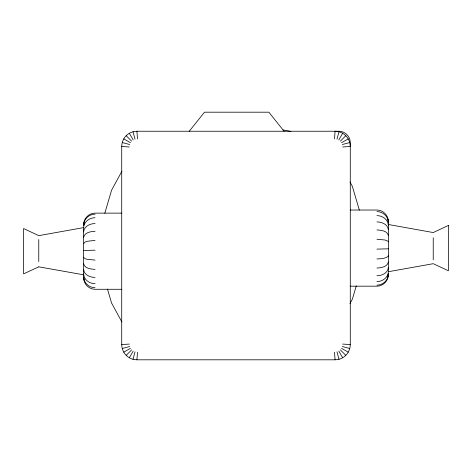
<?xml version="1.0" encoding="UTF-8"?>
<svg xmlns="http://www.w3.org/2000/svg" width="472" height="472" viewBox="0 0 472 472"><rect width="100%" height="100%" fill="white"/><g stroke="black" fill="none" stroke-linecap="round" stroke-linejoin="round"><path stroke-width="0.71" d="M136.957 359.806A15.24 15.24 0 0 1 121.717 344.566L121.717 146.479A15.24 15.24 0 0 1 136.957 131.24L338.855 131.24A11.428 11.428 0 0 1 350.283 142.668L350.283 344.566A15.24 15.24 0 0 1 335.043 359.806L136.957 359.806L137.458 352.189M334.542 138.862L335.043 131.24A15.24 15.24 0 0 1 350.283 146.479L342.66 146.981M83.627 224.648C83.579 218.518 88.901 213.09 95.055 213.126L121.717 213.126M388.373 274.663C388.421 280.799 383.099 286.221 376.945 286.185L350.283 286.185M83.627 225.368C83.597 219.285 89.019 214.111 95.055 214.158M388.373 273.943C388.403 280.026 382.981 285.2 376.945 285.153M83.627 225.734L84.016 222.873M387.984 276.439L388.373 273.577M83.627 227.852C83.691 221.946 89.426 217.645 95.055 217.722M388.373 271.459C388.308 277.365 382.574 281.666 376.945 281.595M83.627 231.923C83.957 226.348 90.087 223.533 95.055 223.563M388.373 267.388C388.043 272.963 381.913 275.784 376.945 275.754M83.627 237.316C84.606 232.371 90.842 231.463 95.055 231.286M388.373 262.001C387.394 266.94 381.158 267.848 376.945 268.025M133.01 359.286L135.004 351.864M336.996 139.181L338.99 131.759M104.814 213.232L111.575 190.21L121.888 171.265M356.26 285.926L352.366 299.177L349.958 303.602M83.627 243.646L85.155 242.006L86.972 241.328L95.055 240.372M388.373 255.665L387.984 256.514C384.839 258.798 380.674 258.745 376.945 258.945M129.34 357.764L133.181 351.109M338.819 139.936L342.66 133.281M189.254 131.24L204.494 112.194L268.845 112.194L284.079 131.24M126.183 355.339L131.617 349.905M340.383 141.14L345.817 135.706M341.586 142.703L348.242 138.862M123.758 352.189L130.414 348.342M342.342 144.526L349.764 142.538M122.236 348.513L129.658 346.525M83.627 250.496L95.055 250.189M388.373 248.815L376.945 249.122M121.717 344.566L129.34 344.07M350.283 210.028L376.945 210.028C383.099 209.993 388.421 215.421 388.373 221.551M121.717 289.283L95.055 289.283C88.901 289.318 83.579 283.896 83.627 277.76M376.945 239.233L385.028 240.018L387.984 241.221L388.373 241.918M95.055 260.084L86.972 259.293L85.155 258.739L83.627 257.393M376.945 229.947C381.022 230.183 387.188 230.696 388.373 235.439M95.055 269.365C90.978 269.128 84.812 268.615 83.627 263.872M121.717 146.479L129.34 146.981M342.66 344.07L350.283 344.566M376.945 221.899C381.759 221.893 387.954 224.347 388.373 229.829M95.055 277.412C90.24 277.418 84.045 274.964 83.627 269.482M376.945 215.639C382.456 215.562 388.279 219.61 388.373 225.463M95.055 283.678C89.544 283.749 83.721 279.707 83.627 273.848M376.945 211.586C382.922 211.533 388.391 216.583 388.373 222.637M95.055 287.725C89.078 287.778 83.609 282.734 83.627 276.675M283.076 129.959L290.929 131.417M122.236 142.538L129.658 144.526M342.342 346.525L349.764 348.513M123.758 138.862L130.414 142.703M341.586 348.342L348.242 352.189M126.183 135.706L131.617 141.14M340.383 349.905L345.817 355.339M338.819 351.109L342.66 357.764M129.34 133.281L133.181 139.936M349.958 181.944L352.366 186.363L359.334 210.087M121.888 321.969L111.575 303.024L107.474 289.07M336.996 351.864L338.99 359.286M133.01 131.759L135.004 139.181M388.179 223.445L388.373 224.755M83.627 274.556L83.821 275.866M387.984 219.368L388.373 222.271M83.627 277.04L84.016 279.943M334.542 352.189L335.043 359.806M136.957 131.24L137.458 138.862M433.237 237.746L433.237 259.783M38.763 239.528L38.763 261.565M38.763 266.839L23.6 273.866L23.6 228.542L38.763 235.646L83.627 227.598L83.627 274.81L38.763 266.839M448.4 225.445L433.237 232.548L388.373 224.501L388.373 271.713L433.237 263.689L448.4 270.769L448.4 225.445"/></g></svg>
